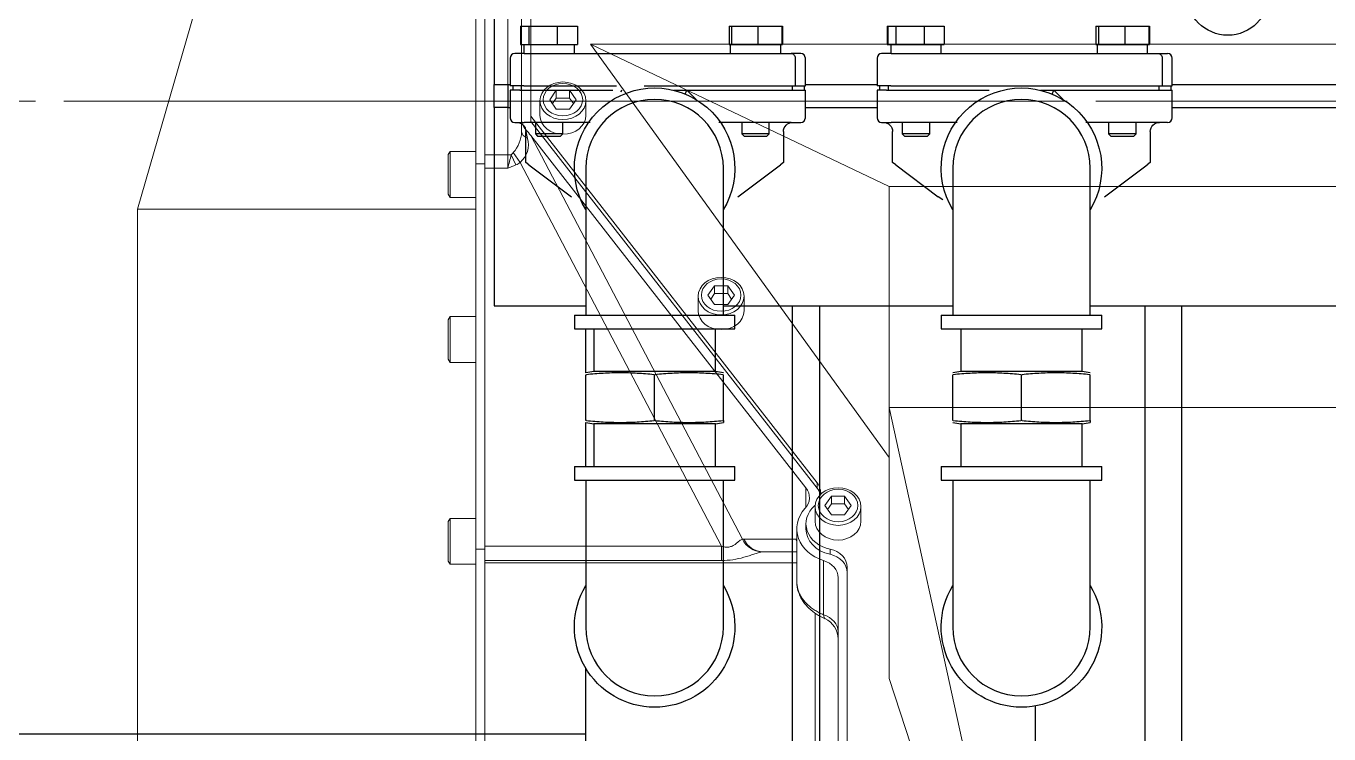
# Model space of a CAD drawing. Header units: millimetres. Extents: x 10462777 to 22643323, y 453826 to 1389191.
# Drawn here: x 11308790.8 to 11309074.9, y 584137.1 to 584291.4 of the extents above; entities that cross this region are included whole.
import ezdxf

# ---------------------------------------------------------------- set-up
doc = ezdxf.new("R2010")
doc.units = ezdxf.units.MM
doc.header["$LTSCALE"] = 200
doc.header["$MEASUREMENT"] = 0
for name, pattern in [('CENTER', [2, 1.25, -0.25, 0.25, -0.25]), ('CENTER2', [1.125, 0.75, -0.125, 0.125, -0.125]), ('PHANTOM', [2.5, 1.25, -0.25, 0.25, -0.25, 0.25, -0.25])]:
    doc.linetypes.add(name, pattern=pattern)
doc.layers.get('0').update_dxf_attribs({"linetype": 'CONTINUOUS'})
for name, color, linetype in [('1', 1, 'CENTER'), ('205', 4, 'CONTINUOUS'), ('DV1_DEFAULT', 7, 'CONTINUOUS')]:
    doc.layers.add(name, color=color, linetype=linetype)
doc.layers.add('LAYOUT', color=8, linetype='CONTINUOUS', lineweight=25)

# ---------------------------------------------------------------- blocks, each defined once
blk = doc.blocks.new('r710ic')
at = {"layer": 'DV1_DEFAULT', "color": 1, "linetype": 'CENTER2', "lineweight": 0}
for p, q in [((272041.37, 102141.44), (272041.37, 106426.45)), ((272041.37, 106323.81), (272041.37, 102038.81))]:
    blk.add_line(p, q, dxfattribs=at)
at = {"layer": 'DV1_DEFAULT', "color": 7, "linetype": 'CENTER2', "lineweight": 0}
blk.add_line((272041.37, 104592.6), (272041.37, 103886.38), dxfattribs=at)
at = {"layer": 'DV1_DEFAULT', "color": 7, "linetype": 'Continuous', "lineweight": 0}
for p, q in [((272059.99, 104103.8), (272059.99, 104325.63)), ((272108.19, 104103.8), (272108.19, 104325.63)), ((272028.96, 104038.63), (272028.96, 104250.63)), ((272287.76, 104143.18), (272108.19, 104103.8)), ((272167.27, 104103.8), (272287.76, 104143.18)), ((272028.96, 104038.63), (272119.07, 104103.8)), ((272028.96, 104038.63), (272059.99, 104103.8)), ((272059.99, 104103.8), (272108.19, 104103.8)), ((272167.27, 104103.8), (272108.19, 104103.8)), ((272132.99, 104097.63), (272129.78, 104097.63)), ((272129.55, 104095.52), (272127.5, 104094.07)), ((272127.5, 104094.07), (272127.5, 104091.18)), ((272129.22, 104094.07), (272127.5, 104094.07)), ((272130.41, 104094.91), (272129.22, 104094.07)), ((272129.22, 104094.07), (272129.22, 104091.18)), ((272131.6, 104094.07), (272129.55, 104095.52)), ((272131.6, 104091.18), (272131.6, 104094.07)), ((272143.01, 104094.63), (272202.55, 104094.63)), ((272129.22, 104091.18), (272127.5, 104091.18)), ((272127.5, 104091.18), (272129.55, 104089.74)), ((272129.22, 104091.18), (272130.41, 104090.35)), ((272129.55, 104089.74), (272131.6, 104091.18)), ((272140.2, 104090.88), (272139.05, 104090.88)), ((272200.75, 104092.63), (272145.3, 104092.63)), ((272044.7, 104025.63), (272124.6, 104088.05)), ((272045.85, 104025.63), (272125.74, 104088.05)), ((272125.74, 104088.05), (272124.6, 104088.05)), ((272153.36, 104089.46), (272141.54, 104089.46)), ((272048.9, 104025.63), (272125.67, 104085.62)), ((272130, 104085.62), (272125.67, 104085.62)), ((272129.78, 104087.63), (272132.99, 104087.63)), ((272133.5, 104085.63), (272134.64, 104085.63)), ((272206.37, 104087.63), (272153, 104087.63)), ((272134.64, 104083.63), (272146.12, 104083.63)), ((272136.86, 104072.08), (272136.86, 104083.42)), ((272139.65, 104083.63), (272139.65, 104076.29)), ((272142.08, 104083.63), (272142.08, 104015.63)), ((272048.9, 104025.63), (272136.9, 104071.77)), ((272087.12, 104072.13), (272083.91, 104072.13)), ((272083.68, 104070.02), (272081.63, 104068.57)), ((272081.63, 104068.57), (272081.63, 104065.69)), ((272083.35, 104068.57), (272081.63, 104068.57)), ((272084.54, 104069.41), (272083.35, 104068.57)), ((272083.35, 104068.57), (272083.35, 104065.69)), ((272085.73, 104068.57), (272083.68, 104070.02)), ((272085.73, 104065.69), (272085.73, 104068.57)), ((272138.42, 104067.2), (272054.74, 104023.33)), ((272083.35, 104065.69), (272081.63, 104065.69)), ((272081.63, 104065.69), (272083.68, 104064.24)), ((272083.35, 104065.69), (272084.54, 104064.85)), ((272083.68, 104064.24), (272085.73, 104065.69)), ((272141.53, 104067.2), (272138.42, 104067.2)), ((272138.42, 104015.63), (272138.42, 104067.2)), ((272141.53, 104067.2), (272141.53, 104015.63)), ((272083.91, 104062.13), (272087.12, 104062.13)), ((272044.52, 104037.63), (272041.31, 104037.63)), ((272041.08, 104035.52), (272039.03, 104034.07)), ((272039.03, 104034.07), (272039.03, 104031.18)), ((272040.75, 104034.07), (272039.03, 104034.07)), ((272041.94, 104034.91), (272040.75, 104034.07)), ((272040.75, 104034.07), (272040.75, 104031.18)), ((272043.13, 104034.07), (272041.08, 104035.52)), ((272043.13, 104031.18), (272043.13, 104034.07)), ((272040.75, 104031.18), (272039.03, 104031.18)), ((272039.03, 104031.18), (272041.08, 104029.74)), ((272040.75, 104031.18), (272041.94, 104030.35)), ((272041.08, 104029.74), (272043.13, 104031.18)), ((271974.08, 104025.63), (272044.7, 104025.63)), ((272041.31, 104027.63), (272044.52, 104027.63)), ((272044.7, 104025.63), (272045.85, 104025.63)), ((271976.13, 104023.63), (272045.5, 104023.63)), ((272048.08, 104023.63), (272045.5, 104023.63)), ((272047.63, 104024.53), (272049.51, 104024.91)), ((272052.62, 104021.79), (272054.74, 104023.33)), ((272053.13, 104020.63), (271975.65, 104020.63)), ((272053.08, 104021.38), (272055.3, 104022.37)), ((272056, 104020.63), (272053.13, 104020.63)), ((272053.13, 104015.63), (272053.13, 104020.63)), ((272056, 104020.63), (272056, 104015.63)), ((272053.13, 104015.63), (271975.65, 104015.63)), ((272056, 104015.63), (272053.13, 104015.63)), ((272055.05, 104013.63), (272055.05, 104015.63)), ((272138.42, 104015.63), (272056, 104015.63)), ((272141.53, 104015.63), (272138.42, 104015.63)), ((272139.08, 104013.63), (272139.08, 104015.63)), ((272142.08, 104015.63), (272141.53, 104015.63)), ((272142.08, 104015.63), (272281.94, 104015.63)), ((272064.92, 103939.87), (271815.37, 104011.87)), ((272055.05, 104013.63), (271977.53, 104013.63)), ((272052.37, 104013.63), (272052.37, 104008.03)), ((272139.08, 104013.63), (272055.05, 104013.63)), ((272062.37, 104008.03), (272062.37, 104013.63)), ((272064.92, 104013.63), (272064.92, 103939.87)), ((272088.37, 104013.63), (272088.37, 104008.03)), ((272098.37, 104008.03), (272098.37, 104013.63)), ((272132.37, 104013.63), (272132.37, 104008.03)), ((272282.37, 104013.63), (272139.08, 104013.63)), ((272142.37, 104008.03), (272142.37, 104013.63)), ((272062.37, 104008.03), (272052.37, 104008.03)), ((272052.37, 104008.03), (272053.06, 104007.63)), ((272053.06, 104007.63), (272061.68, 104007.63)), ((272061.68, 104007.63), (272062.37, 104008.03)), ((272098.37, 104008.03), (272088.37, 104008.03)), ((272088.37, 104008.03), (272089.06, 104007.63)), ((272089.06, 104007.63), (272097.68, 104007.63)), ((272097.68, 104007.63), (272098.37, 104008.03)), ((272142.37, 104008.03), (272132.37, 104008.03)), ((272132.37, 104008.03), (272133.06, 104007.63)), ((272133.06, 104007.63), (272141.68, 104007.63)), ((272141.68, 104007.63), (272142.37, 104008.03)), ((272245.37, 103939.87), (272064.92, 103939.87))]:
    blk.add_line(p, q, dxfattribs=at)
at = {"layer": 'DV1_DEFAULT', "color": 3, "linetype": 'CENTER2', "lineweight": 0}
blk.add_circle((272041.37, 104232.63), 367.64, dxfattribs=at)
at = {"layer": 'DV1_DEFAULT', "color": 7, "linetype": 'Continuous', "lineweight": 0}
for centre, radius, start, end in [((272158.67, 104087.73), 4.9, 90.004, 155.3609), ((272146.86, 104083.42), 10, 178.7889, 180), ((272045.45, 104026.7), 3.08, 270.8941, 315.119), ((272047.7, 104016.17), 7.47, 48.7718, 87.0666), ((272050.87, 104019.96), 5.13, 40.9793, 105.3613), ((272063.47, 104055.92), 36.07, 253.255, 258.0474), ((272027.67, 104010.27), 30.17, 20.0883, 23.6585)]:
    blk.add_arc(centre, radius, start, end, dxfattribs=at)
for centre, major_axis in [((272129.78, 104092.63), (0, 5)), ((272129.55, 104092.63), (0, -4.31)), ((272083.91, 104067.13), (0, 5)), ((272083.68, 104067.13), (0, 4.31)), ((272041.31, 104032.63), (0, 5)), ((272041.08, 104032.63), (0, -4.31))]:
    blk.add_ellipse(centre, major_axis=major_axis, ratio=0.819152, dxfattribs=at)
for centre, major_axis, ratio, start_param, end_param in [((272132.99, 104092.63), (0, 5), 0.819152, 3.141593, 6.283185), ((272143.01, 104089.63), (0, -5), 0.819152, 3.141593, 4.459709), ((272144.16, 104089.63), (0, 5), 0.819152, 0, 1.318116), ((272133.5, 104092.63), (0, 7), 0.819152, 2.39279, 4.459709), ((272134.64, 104092.63), (0, 7), 0.819152, 3.141593, 4.459709), ((272145.3, 104087.73), (0, -4.9), 0.819152, 3.141593, 4.352129), ((272157.12, 104087.73), (0, -4.9), 0.819152, 3.141593, 4.352129), ((272126.81, 104083.84), (0, -5), 0.819152, 3.063973, 3.710906), ((272127.95, 104083.84), (0, -5), 0.819152, 3.32803, 3.710906), ((272134.64, 104092.63), (0, 9), 0.819152, 2.50037, 4.352129), ((272127.83, 104081.49), (0, -4.9), 0.819152, 2.50037, 3.710906), ((272126.81, 104083.84), (0, -5), 0.819152, 2.39279, 2.435682), ((272134.65, 104087.63), (5, 0), 0.938748, 5.169733, 5.263012), ((272134.65, 104076.29), (5, 0), 0.938748, 5.169733, 6.283185), ((272134.69, 104075.98), (4.8, 1.38), 0.949089, 4.904928, 5.988714), ((272144.65, 104081.54), (-4.63, -6.24), 0.303979, 5.893837, 5.985391), ((272087.12, 104067.13), (0, 5), 0.819152, 3.141593, 6.283185), ((272146.86, 104077.33), (-9.87, -5.77), 0.280981, 6.120391, 6.211945), ((272044.52, 104032.63), (0, 5), 0.819152, 3.141593, 6.283185), ((272051.1, 104021.42), (-6.42, -5.84), 0.535423, 4.573748, 4.767537), ((272048.08, 104027.63), (0, -4), 0.484865, 0, 0.824415), ((272043.48, 104020.63), (-12.2, 0), 0.573576, 3.393412, 3.537659), ((272043.48, 104020.63), (9.91, 0), 0.30273, 0.251819, 0.396066), ((272051.41, 104020.63), (0, 3), 0.573576, 4.712389, 4.964208)]:
    blk.add_ellipse(centre, major_axis=major_axis, ratio=ratio, start_param=start_param, end_param=end_param, dxfattribs=at)
for points, knots in [([(272146.12, 104083.63), (272146.25, 104083.63), (272146.39, 104083.63), (272147.1, 104083.68), (272147.65, 104083.8), (272148.48, 104084.1), (272148.75, 104084.21), (272149.28, 104084.49), (272149.54, 104084.64), (272150.04, 104084.99), (272150.28, 104085.17), (272150.75, 104085.59), (272150.99, 104085.81), (272151.64, 104086.52), (272152.04, 104087.05), (272152.59, 104087.92), (272152.76, 104088.22), (272153.08, 104088.83), (272153.22, 104089.14), (272153.36, 104089.46)], [0.3450877, 0.3450877, 0.3450877, 0.3450877, 0.375, 0.375, 0.5, 0.5, 0.5625, 0.5625, 0.625, 0.625, 0.6875, 0.6875, 0.75, 0.75, 0.875, 0.875, 0.9375, 0.9375, 1, 1, 1, 1]), ([(272146.16, 104083.65), (272146.22, 104083.64), (272146.9, 104083.56), (272148.33, 104083.91), (272150.12, 104084.69), (272151.69, 104085.94), (272152.96, 104087.46), (272153.8, 104088.86), (272154.12, 104089.6), (272154.21, 104089.8)], [0, 0, 0, 0, 0.016991, 0.206682, 0.394075, 0.576881, 0.761429, 0.944882, 1, 1, 1, 1]), ([(272139.67, 104075.98), (272139.7, 104075.75), (272139.77, 104075.49), (272139.9, 104075.05), (272139.95, 104074.9), (272140.05, 104074.59), (272140.1, 104074.42), (272140.27, 104073.93), (272140.39, 104073.58), (272140.63, 104072.85), (272140.74, 104072.47), (272141.06, 104071.33), (272141.24, 104070.53), (272141.48, 104068.88), (272141.53, 104068.04), (272141.53, 104067.2)], [0, 0, 0, 0, 0.125, 0.125, 0.1875, 0.1875, 0.25, 0.25, 0.375, 0.375, 0.5, 0.5, 0.75, 0.75, 1, 1, 1, 1]), ([(272138.42, 104067.2), (272138.51, 104067.46), (272138.58, 104067.73), (272138.63, 104068.14), (272138.64, 104068.28), (272138.64, 104068.55), (272138.63, 104068.68), (272138.59, 104068.94), (272138.56, 104069.07), (272138.48, 104069.32), (272138.43, 104069.44), (272138.33, 104069.67), (272138.27, 104069.78), (272138.15, 104069.98), (272138.08, 104070.08), (272137.89, 104070.36), (272137.75, 104070.53), (272137.49, 104070.84), (272137.37, 104070.98), (272137.16, 104071.24), (272137.07, 104071.36), (272136.95, 104071.58), (272136.91, 104071.68), (272136.9, 104071.77)], [0, 0, 0, 0, 0.125, 0.125, 0.1875, 0.1875, 0.25, 0.25, 0.3125, 0.3125, 0.375, 0.375, 0.4375, 0.4375, 0.5, 0.5, 0.625, 0.625, 0.75, 0.75, 0.875, 0.875, 1, 1, 1, 1])]:
    blk.add_open_spline(points, degree=3, knots=knots, dxfattribs=at)
blk.add_open_spline([(272154.23, 104089.79), (272154.17, 104089.67), (272153.87, 104089.57), (272153.36, 104089.46)], degree=3, dxfattribs=at)
at = {"layer": 'LAYOUT', "color": 3}
blk.add_circle((272041.37, 104232.63), 2050.12, dxfattribs=at)
blk = doc.blocks.new('A$C7DA30AB0')
at = {"layer": 'LAYOUT', "color": 6, "linetype": 'PHANTOM'}
blk.add_circle((3030.45, 3025.99, 0), 2693.02, dxfattribs=at)

msp = doc.modelspace()

# ---------------------------------------------------------------- linework, layer by layer
at = {"layer": '1', "color": 252, "linetype": 'Continuous'}
for p, q in [((11308912.86951, 584215.83509, 0), (11308912.86951, 584225.44022, 0)), ((11308912.86951, 584195.4398, 0), (11308912.86951, 584205.03993, 0)), ((11308912.86951, 584081.43318, 0), (11308912.86951, 584151.42417, 0))]:
    msp.add_line(p, q, dxfattribs=at)
at = {"layer": '1', "color": 124, "linetype": 'Continuous'}
msp.add_line((11308392.86213, 584137.1362, 0), (11308912.87561, 584137.1362, 0), dxfattribs=at)
at = {"layer": '205', "color": 252, "linetype": 'Continuous'}
for p, q in [((11308892.86923, 584340.43686, 0), (11308892.86923, 584278.68645, 0)), ((11308898.6056, 584291.43616, 0), (11308898.6056, 584287.4361, 0)), ((11308898.6056, 584291.43616, 0), (11308898.70279, 584291.43616, 0)), ((11308898.70278, 584291.43616, 0), (11308898.70278, 584287.4361, 0)), ((11308898.70278, 584291.43616, 0), (11308900.47062, 584291.43616, 0)), ((11308900.47062, 584291.43616, 0), (11308900.47062, 584287.4361, 0)), ((11308900.47062, 584291.43616, 0), (11308906.63724, 584291.43616, 0)), ((11308906.63724, 584291.43616, 0), (11308911.03602, 584291.43616, 0)), ((11308906.63724, 584291.43616, 0), (11308906.63724, 584287.4361, 0)), ((11308911.03602, 584291.43616, 0), (11308911.03602, 584287.4361, 0)), ((11308944.12096, 584291.43616, 0), (11308944.12096, 584287.4361, 0)), ((11308944.12096, 584291.43616, 0), (11308944.65842, 584291.43616, 0)), ((11308944.65842, 584291.43616, 0), (11308944.65842, 584287.4361, 0)), ((11308944.65842, 584291.43616, 0), (11308950.4075, 584291.43616, 0)), ((11308950.4075, 584291.43616, 0), (11308950.4075, 584287.4361, 0)), ((11308950.4075, 584291.43616, 0), (11308955.61912, 584291.43616, 0)), ((11308955.61909, 584291.43616, 0), (11308955.79771, 584291.43616, 0)), ((11308955.61912, 584291.43616, 0), (11308955.61912, 584287.4361, 0)), ((11308955.79771, 584291.43616, 0), (11308955.79771, 584287.4361, 0)), ((11308978.60674, 584291.43616, 0), (11308978.60674, 584287.4361, 0)), ((11308978.60674, 584291.43616, 0), (11308978.70393, 584291.43616, 0)), ((11308978.70392, 584291.43616, 0), (11308978.70392, 584287.4361, 0)), ((11308978.70392, 584291.43616, 0), (11308980.47176, 584291.43616, 0)), ((11308980.47176, 584291.43616, 0), (11308980.47176, 584287.4361, 0)), ((11308980.47176, 584291.43616, 0), (11308986.63838, 584291.43616, 0)), ((11308986.63838, 584291.43616, 0), (11308986.63838, 584287.4361, 0)), ((11308986.63838, 584291.43616, 0), (11308991.03716, 584291.43616, 0)), ((11308991.03716, 584291.43616, 0), (11308991.03716, 584287.4361, 0)), ((11309024.1221, 584291.43616, 0), (11309024.1221, 584287.4361, 0)), ((11309024.1221, 584291.43616, 0), (11309024.65956, 584291.43616, 0)), ((11309024.65956, 584291.43616, 0), (11309024.65956, 584287.4361, 0)), ((11309024.65956, 584291.43616, 0), (11309030.40863, 584291.43616, 0)), ((11309030.40863, 584291.43616, 0), (11309035.62025, 584291.43616, 0)), ((11309030.40863, 584291.43616, 0), (11309030.40863, 584287.4361, 0)), ((11309035.62023, 584291.43616, 0), (11309035.79885, 584291.43616, 0)), ((11309035.62025, 584291.43616, 0), (11309035.62025, 584287.4361, 0)), ((11309035.79885, 584291.43616, 0), (11309035.79885, 584287.4361, 0)), ((11308899.43759, 584285.43607, 0), (11308897.36929, 584285.43607, 0)), ((11308898.6056, 584287.4361, 0), (11308898.70279, 584287.4361, 0)), ((11308898.70278, 584287.4361, 0), (11308899.5867, 584287.4361, 0)), ((11308899.36932, 584287.4361, 0), (11308899.36932, 584285.43607, 0)), ((11308899.43759, 584285.43607, 0), (11308957.67558, 584285.43607, 0)), ((11308899.5867, 584287.4361, 0), (11308900.47062, 584287.4361, 0)), ((11308900.47062, 584287.4361, 0), (11308903.55393, 584287.4361, 0)), ((11308903.55393, 584287.4361, 0), (11308906.63724, 584287.4361, 0)), ((11308906.63724, 584287.4361, 0), (11308908.83663, 584287.4361, 0)), ((11308908.83663, 584287.4361, 0), (11308911.03602, 584287.4361, 0)), ((11308910.36948, 584285.43607, 0), (11308910.36948, 584287.4361, 0)), ((11308944.12096, 584287.4361, 0), (11308944.38969, 584287.4361, 0)), ((11308944.36996, 584287.4361, 0), (11308944.36996, 584285.43607, 0)), ((11308944.38969, 584287.4361, 0), (11308944.65842, 584287.4361, 0)), ((11308944.65842, 584287.4361, 0), (11308947.53296, 584287.4361, 0)), ((11308947.53296, 584287.4361, 0), (11308950.4075, 584287.4361, 0)), ((11308950.4075, 584287.4361, 0), (11308953.01331, 584287.4361, 0)), ((11308953.01331, 584287.4361, 0), (11308955.61912, 584287.4361, 0)), ((11308955.37012, 584285.43607, 0), (11308955.37012, 584287.4361, 0)), ((11308955.61909, 584287.4361, 0), (11308955.79771, 584287.4361, 0)), ((11308959.74388, 584285.43607, 0), (11308957.67558, 584285.43607, 0)), ((11308979.43873, 584285.43607, 0), (11308977.37043, 584285.43607, 0)), ((11308978.60674, 584287.4361, 0), (11308978.70393, 584287.4361, 0)), ((11308978.70392, 584287.4361, 0), (11308979.58784, 584287.4361, 0)), ((11308979.37046, 584287.4361, 0), (11308979.37046, 584285.43607, 0)), ((11308979.43873, 584285.43607, 0), (11309037.67671, 584285.43607, 0)), ((11308979.58784, 584287.4361, 0), (11308980.47176, 584287.4361, 0)), ((11308980.47176, 584287.4361, 0), (11308983.55507, 584287.4361, 0)), ((11308983.55507, 584287.4361, 0), (11308986.63838, 584287.4361, 0)), ((11308986.63838, 584287.4361, 0), (11308988.83777, 584287.4361, 0)), ((11308988.83777, 584287.4361, 0), (11308991.03716, 584287.4361, 0)), ((11308990.37062, 584285.43607, 0), (11308990.37062, 584287.4361, 0)), ((11309024.1221, 584287.4361, 0), (11309024.39083, 584287.4361, 0)), ((11309024.3711, 584287.4361, 0), (11309024.3711, 584285.43607, 0)), ((11309024.39083, 584287.4361, 0), (11309024.65956, 584287.4361, 0)), ((11309024.65956, 584287.4361, 0), (11309027.5341, 584287.4361, 0)), ((11309027.5341, 584287.4361, 0), (11309030.40863, 584287.4361, 0)), ((11309030.40863, 584287.4361, 0), (11309033.01444, 584287.4361, 0)), ((11309033.01444, 584287.4361, 0), (11309035.62025, 584287.4361, 0)), ((11309035.37125, 584285.43607, 0), (11309035.37125, 584287.4361, 0)), ((11309035.62023, 584287.4361, 0), (11309035.79885, 584287.4361, 0)), ((11309037.67671, 584285.43607, 0), (11309039.74501, 584285.43607, 0)), ((11308896.36928, 584284.43606, 0), (11308896.36928, 584278.43597, 0)), ((11308958.55701, 584284.43606, 0), (11308958.55701, 584278.43597, 0)), ((11308960.74389, 584278.43597, 0), (11308960.74389, 584284.43606, 0)), ((11308976.37042, 584284.43606, 0), (11308976.37042, 584278.43597, 0)), ((11309038.55815, 584284.43606, 0), (11309038.55815, 584278.43597, 0)), ((11309040.74503, 584278.43597, 0), (11309040.74503, 584284.43606, 0)), ((11308892.86923, 584273.68591, 0), (11308892.86923, 584278.68598, 0)), ((11308892.86923, 584278.68598, 0), (11308895.86927, 584278.68598, 0)), ((11308895.86927, 584278.68598, 0), (11308895.86927, 584273.68591, 0)), ((11308895.86927, 584278.68598, 0), (11308896.37264, 584278.68598, 0)), ((11308898.44669, 584278.43597, 0), (11308896.36928, 584278.43597, 0)), ((11308896.36928, 584277.43596, 0), (11308896.36928, 584271.43587, 0)), ((11308898.44669, 584277.43596, 0), (11308896.36928, 584277.43596, 0)), ((11308896.9318, 584278.43597, 0), (11308896.9318, 584277.43596, 0)), ((11308899.35503, 584278.43597, 0), (11308898.44669, 584278.43597, 0)), ((11308898.44669, 584277.43596, 0), (11308899.35503, 584277.43596, 0)), ((11308898.86681, 584277.43596, 0), (11308898.86681, 584278.43597, 0)), ((11308899.35503, 584278.43597, 0), (11308919.56482, 584278.43597, 0)), ((11308899.35503, 584277.43596, 0), (11308918.7604, 584277.43596, 0)), ((11308920.51975, 584277.12771, 0), (11308920.828, 584277.43596, 0)), ((11308925.61604, 584278.43597, 0), (11308958.55701, 584278.43597, 0)), ((11308932.02303, 584277.43596, 0), (11308934.91146, 584277.43596, 0)), ((11308934.56678, 584276.60384, 0), (11308934.91146, 584277.43596, 0)), ((11308934.91146, 584277.43596, 0), (11308936.95389, 584275.39353, 0)), ((11308934.91146, 584277.43596, 0), (11308957.75814, 584277.43596, 0)), ((11308957.75814, 584277.43596, 0), (11308958.66648, 584277.43596, 0)), ((11308957.91249, 584277.43596, 0), (11308957.91249, 584278.43597, 0)), ((11308958.55701, 584278.43597, 0), (11308960.74389, 584278.43597, 0)), ((11308958.66648, 584277.43596, 0), (11308960.74389, 584277.43596, 0)), ((11308960.53596, 584277.43596, 0), (11308960.53596, 584278.43597, 0)), ((11308960.74389, 584271.43587, 0), (11308960.74389, 584277.43596, 0)), ((11308960.74433, 584278.68598, 0), (11308976.37239, 584278.68598, 0)), ((11308978.44783, 584278.43597, 0), (11308976.37042, 584278.43597, 0)), ((11308976.37042, 584277.43596, 0), (11308976.37042, 584271.43587, 0)), ((11308978.44783, 584277.43596, 0), (11308976.37042, 584277.43596, 0)), ((11308976.93293, 584278.43597, 0), (11308976.93293, 584277.43596, 0)), ((11308979.35617, 584278.43597, 0), (11308978.44783, 584278.43597, 0)), ((11308978.44783, 584277.43596, 0), (11308979.35617, 584277.43596, 0)), ((11308978.86795, 584277.43596, 0), (11308978.86795, 584278.43597, 0)), ((11308979.35617, 584278.43597, 0), (11309038.55815, 584278.43597, 0)), ((11308979.35617, 584277.43596, 0), (11309000.82913, 584277.43596, 0)), ((11309012.02416, 584277.43596, 0), (11309014.91259, 584277.43596, 0)), ((11309014.56792, 584276.60384, 0), (11309014.91259, 584277.43596, 0)), ((11309014.91259, 584277.43596, 0), (11309016.95502, 584275.39353, 0)), ((11309014.91259, 584277.43596, 0), (11309037.75927, 584277.43596, 0)), ((11309037.75927, 584277.43596, 0), (11309038.66761, 584277.43596, 0)), ((11309037.91363, 584277.43596, 0), (11309037.91363, 584278.43597, 0)), ((11309038.55815, 584278.43597, 0), (11309040.74503, 584278.43597, 0)), ((11309038.66761, 584277.43596, 0), (11309040.74503, 584277.43596, 0)), ((11309040.5371, 584277.43596, 0), (11309040.5371, 584278.43597, 0)), ((11309040.74503, 584271.43587, 0), (11309040.74503, 584277.43596, 0)), ((11309040.75, 584278.68598, 0), (11309216.37162, 584278.68598, 0)), ((11308892.86923, 584273.68653, 0), (11308892.86923, 584230.43529, 0)), ((11308895.86927, 584273.68591, 0), (11308892.86923, 584273.68591, 0)), ((11308895.86927, 584273.68591, 0), (11308896.37264, 584273.68591, 0)), ((11308960.74433, 584273.68591, 0), (11308976.37239, 584273.68591, 0)), ((11309040.75, 584273.68591, 0), (11309216.37162, 584273.68591, 0)), ((11308897.36929, 584270.43586, 0), (11308899.43759, 584270.43586, 0)), ((11308913.8279, 584270.43586, 0), (11308899.43759, 584270.43586, 0)), ((11308899.76945, 584261.65733, 0), (11308899.76945, 584268.43583, 0)), ((11308901.86936, 584270.43586, 0), (11308901.86936, 584267.93583, 0)), ((11308901.86936, 584267.93583, 0), (11308902.36937, 584267.43582, 0)), ((11308904.8694, 584267.93583, 0), (11308901.86936, 584267.93583, 0)), ((11308907.86944, 584267.93583, 0), (11308904.8694, 584267.93583, 0)), ((11308907.36944, 584267.43582, 0), (11308907.86944, 584267.93583, 0)), ((11308907.86944, 584267.93583, 0), (11308907.86944, 584270.43586, 0)), ((11308957.67558, 584270.43586, 0), (11308941.91156, 584270.43586, 0)), ((11308946.87, 584270.43586, 0), (11308946.87, 584267.93583, 0)), ((11308946.87, 584267.93583, 0), (11308947.37, 584267.43582, 0)), ((11308949.87004, 584267.93583, 0), (11308946.87, 584267.93583, 0)), ((11308952.87008, 584267.93583, 0), (11308949.87004, 584267.93583, 0)), ((11308952.37008, 584267.43582, 0), (11308952.87008, 584267.93583, 0)), ((11308952.87008, 584267.93583, 0), (11308952.87008, 584270.43586, 0)), ((11308955.97001, 584268.43583, 0), (11308955.97001, 584261.65733, 0)), ((11308957.67558, 584270.43586, 0), (11308959.74388, 584270.43586, 0)), ((11308977.37043, 584270.43586, 0), (11308979.43873, 584270.43586, 0)), ((11308993.82903, 584270.43586, 0), (11308979.43873, 584270.43586, 0)), ((11308979.77058, 584261.65733, 0), (11308979.77058, 584268.43583, 0)), ((11308981.87049, 584270.43586, 0), (11308981.87049, 584267.93583, 0)), ((11308981.87049, 584267.93583, 0), (11308982.3705, 584267.43582, 0)), ((11308984.87054, 584267.93583, 0), (11308981.87049, 584267.93583, 0)), ((11308987.87058, 584267.93583, 0), (11308984.87054, 584267.93583, 0)), ((11308987.37057, 584267.43582, 0), (11308987.87058, 584267.93583, 0)), ((11308987.87058, 584267.93583, 0), (11308987.87058, 584270.43586, 0)), ((11309037.67671, 584270.43586, 0), (11309021.91269, 584270.43586, 0)), ((11309026.87113, 584270.43586, 0), (11309026.87113, 584267.93583, 0)), ((11309026.87113, 584267.93583, 0), (11309027.37114, 584267.43582, 0)), ((11309029.87118, 584267.93583, 0), (11309026.87113, 584267.93583, 0)), ((11309032.87122, 584267.93583, 0), (11309029.87118, 584267.93583, 0)), ((11309032.37121, 584267.43582, 0), (11309032.87122, 584267.93583, 0)), ((11309032.87122, 584267.93583, 0), (11309032.87122, 584270.43586, 0)), ((11309035.97114, 584268.43583, 0), (11309035.97114, 584261.65733, 0)), ((11309039.74501, 584270.43586, 0), (11309037.67671, 584270.43586, 0)), ((11308902.36937, 584267.43582, 0), (11308904.8694, 584267.43582, 0)), ((11308904.8694, 584267.43582, 0), (11308907.36944, 584267.43582, 0)), ((11308947.37, 584267.43582, 0), (11308949.87004, 584267.43582, 0)), ((11308949.87004, 584267.43582, 0), (11308952.37008, 584267.43582, 0)), ((11308982.3705, 584267.43582, 0), (11308984.87054, 584267.43582, 0)), ((11308984.87054, 584267.43582, 0), (11308987.37057, 584267.43582, 0)), ((11309027.37114, 584267.43582, 0), (11309029.87118, 584267.43582, 0)), ((11309029.87118, 584267.43582, 0), (11309032.37121, 584267.43582, 0)), ((11308900.44431, 584261.15493, 0), (11308899.76945, 584261.65733, 0)), ((11308900.44431, 584261.15493, 0), (11308909.73241, 584254.24047, 0)), ((11308912.86951, 584260.43572, 0), (11308912.86951, 584228.43526, 0)), ((11308942.86994, 584228.43526, 0), (11308942.86994, 584260.43572, 0)), ((11308946.00704, 584254.24047, 0), (11308955.29514, 584261.15493, 0)), ((11308955.97001, 584261.65733, 0), (11308955.29514, 584261.15493, 0)), ((11308980.44545, 584261.15493, 0), (11308979.77058, 584261.65733, 0)), ((11308980.44545, 584261.15493, 0), (11308989.73355, 584254.24047, 0)), ((11308992.87065, 584260.43572, 0), (11308992.87065, 584228.43526, 0)), ((11309022.87108, 584228.43526, 0), (11309022.87108, 584260.43572, 0)), ((11309026.00818, 584254.24047, 0), (11309035.29628, 584261.15493, 0)), ((11309035.97114, 584261.65733, 0), (11309035.29628, 584261.15493, 0)), ((11308990.69529, 584253.52451, 0), (11308989.73355, 584254.24047, 0)), ((11308892.86923, 584230.43529, 0), (11308912.87576, 584230.43529, 0)), ((11308910.36948, 584228.43526, 0), (11308910.36948, 584225.43522, 0)), ((11308910.36948, 584228.43526, 0), (11308927.86973, 584228.43526, 0)), ((11308927.86973, 584228.43526, 0), (11308945.36998, 584228.43526, 0)), ((11308942.87619, 584230.43529, 0), (11308992.8769, 584230.43529, 0)), ((11308945.36998, 584225.43522, 0), (11308945.36998, 584228.43526, 0)), ((11308957.87015, 584230.43804, 0), (11308957.87015, 584116.43367, 0)), ((11308963.87024, 584078.43313, 0), (11308963.87024, 584230.43217, 0)), ((11308990.37062, 584228.43526, 0), (11308990.37062, 584225.43522, 0)), ((11308990.37062, 584228.43526, 0), (11309007.87086, 584228.43526, 0)), ((11309007.87086, 584228.43526, 0), (11309025.37111, 584228.43526, 0)), ((11309022.87733, 584230.43529, 0), (11309232.87406, 584230.43529, 0)), ((11309025.37111, 584225.43522, 0), (11309025.37111, 584228.43526, 0)), ((11309034.87125, 584018.93229, 0), (11309034.87125, 584230.44781, 0)), ((11309042.87136, 584093.43335, 0), (11309042.87136, 584230.43498, 0)), ((11308910.36948, 584225.43522, 0), (11308927.86973, 584225.43522, 0)), ((11308914.61954, 584225.43509, 0), (11308914.61954, 584216.1404, 0)), ((11308927.86973, 584225.43522, 0), (11308945.36998, 584225.43522, 0)), ((11308941.11992, 584216.1404, 0), (11308941.11992, 584225.43509, 0)), ((11308990.37062, 584225.43522, 0), (11309007.87086, 584225.43522, 0)), ((11308994.62068, 584225.43509, 0), (11308994.62068, 584216.1404, 0)), ((11309007.87086, 584225.43522, 0), (11309025.37111, 584225.43522, 0)), ((11309021.12105, 584216.1404, 0), (11309021.12105, 584225.43509, 0)), ((11308914.61954, 584216.1404, 0), (11308912.86951, 584215.83182, 0)), ((11308912.86951, 584205.43494, 0), (11308912.86951, 584215.43508, 0)), ((11308912.86951, 584215.43508, 0), (11308912.9924, 584215.43508, 0)), ((11308927.86807, 584216.1404, 0), (11308914.61954, 584216.1404, 0)), ((11308927.74684, 584215.43508, 0), (11308927.86973, 584215.43508, 0)), ((11308941.11992, 584216.1404, 0), (11308927.86807, 584216.1404, 0)), ((11308927.86973, 584205.43494, 0), (11308927.86973, 584215.43508, 0)), ((11308927.86973, 584215.43508, 0), (11308927.99261, 584215.43508, 0)), ((11308942.86994, 584215.83182, 0), (11308941.11992, 584216.1404, 0)), ((11308942.74706, 584215.43508, 0), (11308942.86994, 584215.43508, 0)), ((11308942.86994, 584205.43494, 0), (11308942.86994, 584215.43508, 0)), ((11308994.62068, 584216.1404, 0), (11308992.87065, 584215.83182, 0)), ((11308992.87065, 584205.43494, 0), (11308992.87065, 584215.43508, 0)), ((11308992.87065, 584215.43508, 0), (11308992.99353, 584215.43508, 0)), ((11309007.86921, 584216.1404, 0), (11308994.62068, 584216.1404, 0)), ((11309007.74798, 584215.43508, 0), (11309007.87086, 584215.43508, 0)), ((11309021.12105, 584216.1404, 0), (11309007.86921, 584216.1404, 0)), ((11309007.87086, 584205.43494, 0), (11309007.87086, 584215.43508, 0)), ((11309007.87086, 584215.43508, 0), (11309007.99375, 584215.43508, 0)), ((11309022.87108, 584215.83182, 0), (11309021.12105, 584216.1404, 0)), ((11309022.74819, 584215.43508, 0), (11309022.87108, 584215.43508, 0)), ((11309022.87108, 584205.43494, 0), (11309022.87108, 584215.43508, 0)), ((11308912.9924, 584205.43494, 0), (11308912.86951, 584205.43494, 0)), ((11308927.86973, 584205.43494, 0), (11308927.74684, 584205.43494, 0)), ((11308927.99261, 584205.43494, 0), (11308927.86973, 584205.43494, 0)), ((11308942.86994, 584205.43494, 0), (11308942.74706, 584205.43494, 0)), ((11308992.99353, 584205.43494, 0), (11308992.87065, 584205.43494, 0)), ((11309007.87086, 584205.43494, 0), (11309007.74798, 584205.43494, 0)), ((11309007.99375, 584205.43494, 0), (11309007.87086, 584205.43494, 0)), ((11309022.87108, 584205.43494, 0), (11309022.74819, 584205.43494, 0)), ((11308912.86951, 584205.0382, 0), (11308914.61954, 584204.72962, 0)), ((11308914.61954, 584204.72962, 0), (11308914.61954, 584195.43493, 0)), ((11308941.11992, 584204.72962, 0), (11308914.61954, 584204.72962, 0)), ((11308941.11992, 584204.72962, 0), (11308942.86994, 584205.0382, 0)), ((11308941.11992, 584195.43493, 0), (11308941.11992, 584204.72962, 0)), ((11308992.87065, 584205.0382, 0), (11308994.62068, 584204.72962, 0)), ((11308994.62068, 584204.72962, 0), (11308994.62068, 584195.43493, 0)), ((11309021.12105, 584204.72962, 0), (11308994.62068, 584204.72962, 0)), ((11309021.12105, 584204.72962, 0), (11309022.87108, 584205.0382, 0)), ((11309021.12105, 584195.43493, 0), (11309021.12105, 584204.72962, 0)), ((11308910.36948, 584195.4348, 0), (11308910.36948, 584192.43475, 0)), ((11308910.36948, 584195.4348, 0), (11308945.36998, 584195.4348, 0)), ((11308945.36998, 584192.43475, 0), (11308945.36998, 584195.4348, 0)), ((11308990.37062, 584195.4348, 0), (11308990.37062, 584192.43475, 0)), ((11308990.37062, 584195.4348, 0), (11309025.37111, 584195.4348, 0)), ((11309025.37111, 584192.43475, 0), (11309025.37111, 584195.4348, 0)), ((11308910.36948, 584192.43475, 0), (11308945.36998, 584192.43475, 0)), ((11308912.86951, 584192.43475, 0), (11308912.86951, 584160.4343, 0)), ((11308942.86994, 584160.4343, 0), (11308942.86994, 584192.43475, 0)), ((11308990.37062, 584192.43475, 0), (11309025.37111, 584192.43475, 0)), ((11308992.87065, 584192.43475, 0), (11308992.87065, 584160.4343, 0)), ((11309022.87108, 584160.4343, 0), (11309022.87108, 584192.43475, 0)), ((11309010.87091, 584143.1938, 0), (11309010.87091, 584018.93229, 0))]:
    msp.add_line(p, q, dxfattribs=at)
msp.add_circle((11309052.8715, 584298.43626, 0), 9.00013, dxfattribs=at)
for centre, radius, start, end in [((11308897.36929, 584284.43606, 0), 1.00001, 90, 180), ((11308959.74388, 584284.43606, 0), 1.00001, 0, 90), ((11308977.37043, 584284.43606, 0), 1.00001, 90, 180), ((11309039.74501, 584284.43606, 0), 1.00001, 0, 90), ((11308927.86973, 584260.43572, 0), 15.00021, 0, 180), ((11309007.87086, 584260.43572, 0), 15.00021, 0, 180), ((11308897.36929, 584271.43587, 0), 1.00001, 180, 270), ((11308959.74388, 584271.43587, 0), 1.00001, 270, 0), ((11308977.37043, 584271.43587, 0), 1.00001, 180, 270), ((11309039.74501, 584271.43587, 0), 1.00001, 270, 0), ((11308927.86973, 584160.4343, 0), 15.00021, 180, 0), ((11309007.87086, 584160.4343, 0), 15.00021, 180, 0)]:
    msp.add_arc(centre, radius, start, end, dxfattribs=at)
at = {"layer": '205', "color": 252, "linetype": 'Continuous', "extrusion": (0, 0, -1)}
for centre, radius, start, end in [((-11308927.86973, 584260.43572, 0), 17.50025, 329.0006166, 211.2693869), ((-11309007.87086, 584260.43572, 0), 17.50025, 328.7306063, 211.2693377), ((-11308897.76942, 584268.43583, 0), 2.00003, 90, 180), ((-11308957.97003, 584268.43583, 0), 2.00003, 0, 90), ((-11308977.77056, 584268.43583, 0), 2.00003, 90, 180), ((-11309037.97117, 584268.43583, 0), 2.00003, 0, 90), ((-11308927.86973, 584160.4343, 0), 17.50025, 270, 31.005003), ((-11308927.86973, 584160.4343, 0), 17.50025, 148.994997, 270), ((-11309007.87086, 584160.4343, 0), 17.50025, 270, 31.005003), ((-11309007.87086, 584160.4343, 0), 17.50025, 148.994997, 270)]:
    msp.add_arc(centre, radius, start, end, dxfattribs=at)
at = {"layer": '205', "color": 252, "linetype": 'Continuous'}
for points, knots in [([(11308957.67558, 584285.43607, 0), (11308957.77827, 584285.43607, 0), (11308957.88105, 584285.416, 0), (11308958.08008, 584285.33285, 0), (11308958.1739, 584285.27122, 0), (11308958.34445, 584285.10034, 0), (11308958.41936, 584284.99134, 0), (11308958.5259, 584284.73526, 0), (11308958.55701, 584284.58769, 0), (11308958.55701, 584284.43606, 0)], [0, 0, 0, 0, 0.25, 0.25, 0.5, 0.5, 0.75, 0.75, 1, 1, 1, 1]), ([(11309037.67671, 584285.43607, 0), (11309037.7794, 584285.43607, 0), (11309037.88219, 584285.416, 0), (11309038.08122, 584285.33285, 0), (11309038.17503, 584285.27122, 0), (11309038.34559, 584285.10034, 0), (11309038.4205, 584284.99134, 0), (11309038.52703, 584284.73526, 0), (11309038.55815, 584284.58769, 0), (11309038.55815, 584284.43606, 0)], [0, 0, 0, 0, 0.25, 0.25, 0.5, 0.5, 0.75, 0.75, 1, 1, 1, 1]), ([(11308927.74684, 584215.43508, 0), (11308926.51731, 584215.5587, 0), (11308925.28777, 584215.65888, 0), (11308922.8287, 584215.79564, 0), (11308920.36962, 584215.868, 0), (11308917.91055, 584215.79564, 0), (11308915.45147, 584215.65888, 0), (11308914.22193, 584215.5587, 0), (11308912.9924, 584215.43508, 0)], [0, 0, 0, 0, 0.25, 0.25, 0.5, 0.75, 0.75, 1, 1, 1, 1]), ([(11308942.74706, 584215.43508, 0), (11308941.51752, 584215.5587, 0), (11308940.28798, 584215.65888, 0), (11308937.82891, 584215.79564, 0), (11308935.36983, 584215.868, 0), (11308932.91076, 584215.79564, 0), (11308930.45169, 584215.65888, 0), (11308929.22215, 584215.5587, 0), (11308927.99261, 584215.43508, 0)], [0, 0, 0, 0, 0.25, 0.25, 0.5, 0.75, 0.75, 1, 1, 1, 1]), ([(11309007.74798, 584215.43508, 0), (11309006.51844, 584215.5587, 0), (11309005.28891, 584215.65888, 0), (11309002.82983, 584215.79564, 0), (11309000.37076, 584215.868, 0), (11308997.91168, 584215.79564, 0), (11308995.45261, 584215.65888, 0), (11308994.22307, 584215.5587, 0), (11308992.99353, 584215.43508, 0)], [0, 0, 0, 0, 0.25, 0.25, 0.5, 0.75, 0.75, 1, 1, 1, 1]), ([(11309022.74819, 584215.43508, 0), (11309021.51866, 584215.5587, 0), (11309020.28912, 584215.65888, 0), (11309017.83004, 584215.79564, 0), (11309015.37097, 584215.868, 0), (11309012.9119, 584215.79564, 0), (11309010.45282, 584215.65888, 0), (11309009.22328, 584215.5587, 0), (11309007.99375, 584215.43508, 0)], [0, 0, 0, 0, 0.25, 0.25, 0.5, 0.75, 0.75, 1, 1, 1, 1]), ([(11308912.9924, 584205.43494, 0), (11308914.22193, 584205.31132, 0), (11308915.45147, 584205.21113, 0), (11308917.91055, 584205.07437, 0), (11308920.36962, 584205.00202, 0), (11308922.8287, 584205.07437, 0), (11308925.28777, 584205.21113, 0), (11308926.51731, 584205.31132, 0), (11308927.74684, 584205.43494, 0)], [0, 0, 0, 0, 0.25, 0.25, 0.5, 0.75, 0.75, 1, 1, 1, 1]), ([(11308927.99261, 584205.43494, 0), (11308929.22215, 584205.31132, 0), (11308930.45169, 584205.21113, 0), (11308932.91076, 584205.07437, 0), (11308935.36983, 584205.00202, 0), (11308937.82891, 584205.07437, 0), (11308940.28798, 584205.21113, 0), (11308941.51752, 584205.31132, 0), (11308942.74706, 584205.43494, 0)], [0, 0, 0, 0, 0.25, 0.25, 0.5, 0.75, 0.75, 1, 1, 1, 1]), ([(11308942.86994, 584205.43494, 0), (11308942.86994, 584205.31132, 0), (11308942.86994, 584205.21113, 0), (11308942.86994, 584205.07455, 0), (11308942.86994, 584205.03838, 0), (11308942.86994, 584205.0382, 0)], [0, 0, 0, 0, 0.500638735, 0.500638735, 1, 1, 1, 1]), ([(11308992.99353, 584205.43494, 0), (11308994.22307, 584205.31132, 0), (11308995.45261, 584205.21113, 0), (11308997.91168, 584205.07437, 0), (11309000.37076, 584205.00202, 0), (11309002.82983, 584205.07437, 0), (11309005.28891, 584205.21113, 0), (11309006.51844, 584205.31132, 0), (11309007.74798, 584205.43494, 0)], [0, 0, 0, 0, 0.25, 0.25, 0.5, 0.75, 0.75, 1, 1, 1, 1]), ([(11309007.99375, 584205.43494, 0), (11309009.22328, 584205.31132, 0), (11309010.45282, 584205.21113, 0), (11309012.9119, 584205.07437, 0), (11309015.37097, 584205.00202, 0), (11309017.83004, 584205.07437, 0), (11309020.28912, 584205.21113, 0), (11309021.51866, 584205.31132, 0), (11309022.74819, 584205.43494, 0)], [0, 0, 0, 0, 0.25, 0.25, 0.5, 0.75, 0.75, 1, 1, 1, 1]), ([(11309022.87108, 584205.43494, 0), (11309022.87108, 584205.31132, 0), (11309022.87108, 584205.21113, 0), (11309022.87108, 584205.07455, 0), (11309022.87108, 584205.03838, 0), (11309022.87108, 584205.0382, 0)], [0, 0, 0, 0, 0.500638735, 0.500638735, 1, 1, 1, 1])]:
    msp.add_open_spline(points, degree=3, knots=knots, dxfattribs=at)

# ---------------------------------------------------------------- block references
at = {"ltscale": 10}
msp.add_blockref('A$C7DA30AB0', (11303684.4077, 580408.4363, 0), dxfattribs=at)
at = {"layer": 'LAYOUT', "color": 2, "rotation": 270}
msp.add_blockref('r710ic', (11204875.24796, 856316.46559, 0), dxfattribs=at)

doc.saveas('drawing.dxf')
